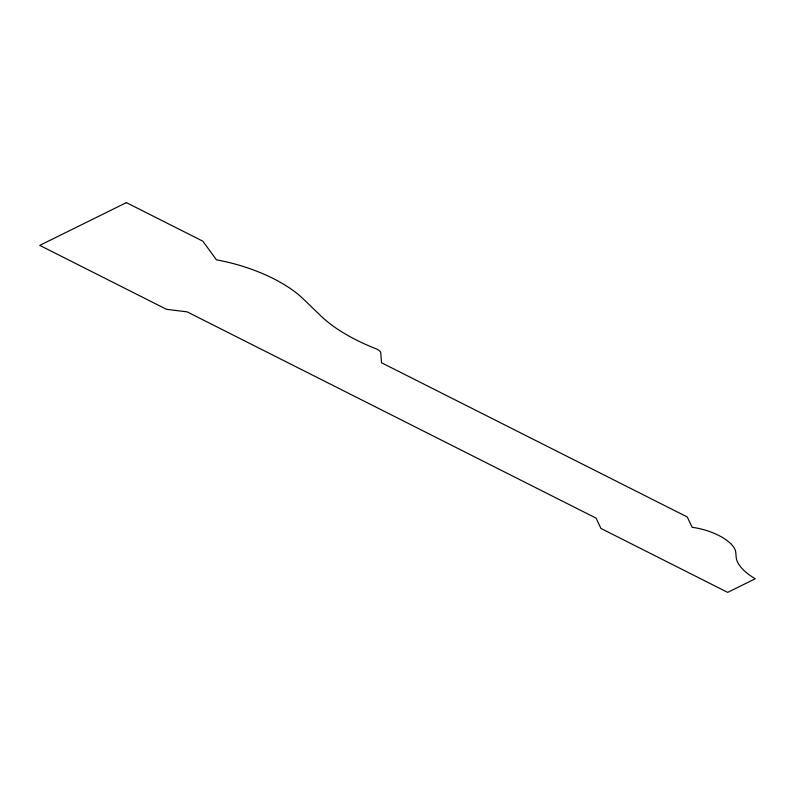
<?xml version="1.0" encoding="UTF-8"?>
<svg xmlns="http://www.w3.org/2000/svg" width="795" height="795" viewBox="0 0 795 795"><rect width="100%" height="100%" fill="white"/><g stroke="black" fill="none" stroke-linecap="round" stroke-linejoin="round"><path stroke-width="1.19" d="M126.385 202.616L39.75 245.377L166.503 309.315L187.113 311.859L596.071 518.131L600.931 528.446L727.683 592.384L755.25 578.78A53.533 22.459 15.7 0 1 736.21 557.414L735.763 552.376A37.276 15.632 15.7 0 0 692.127 527.294L687.268 516.979L381.521 362.749L380.765 352.841A7.721 3.24 15.7 0 0 375.866 348.697A110.803 46.478 15.7 0 1 321.021 316.052L302.984 298.672A92.757 38.905 15.7 0 0 216.488 259.856L202.814 241.173L126.385 202.616"/></g></svg>
